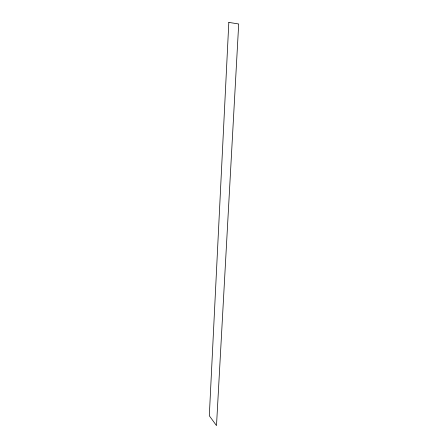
<?xml version="1.0" encoding="UTF-8"?>
<svg xmlns="http://www.w3.org/2000/svg" width="448" height="448" viewBox="0 0 448 448"><rect width="100%" height="100%" fill="white"/><g stroke="black" fill="none" stroke-linecap="round" stroke-linejoin="round"><path stroke-width="0.67" d="M228.827 22.4L209.306 415.761L216.496 425.6L238.694 23.979L228.827 22.4"/></g></svg>
